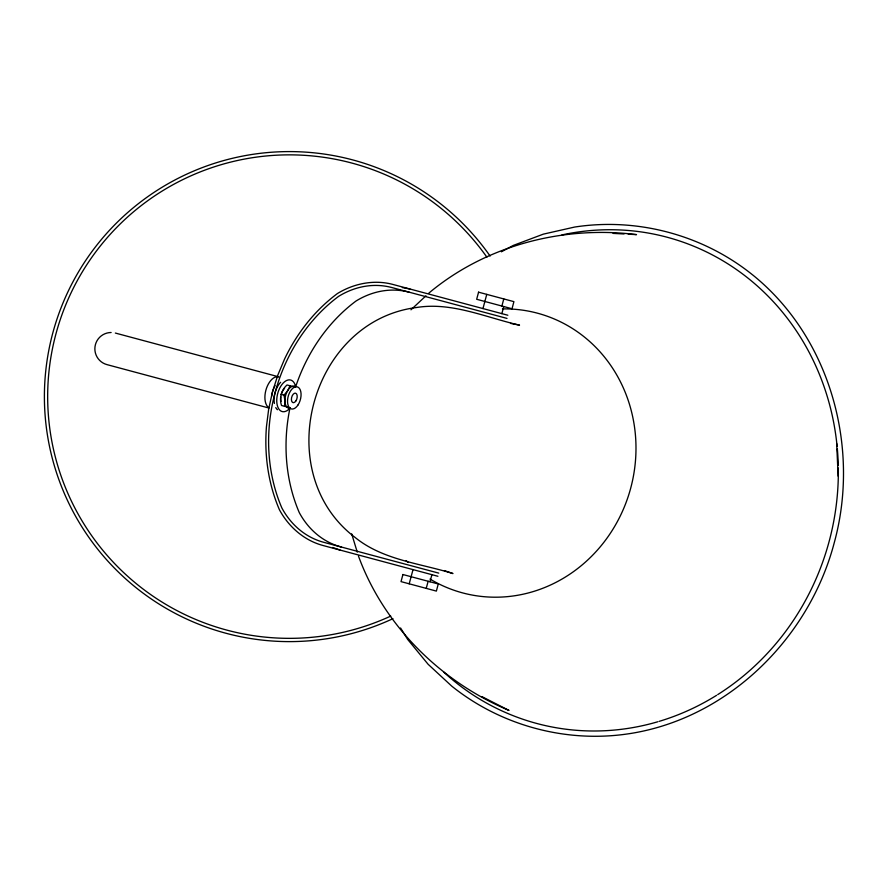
<?xml version="1.0" encoding="UTF-8"?>
<svg xmlns="http://www.w3.org/2000/svg" width="888" height="888" viewBox="0 0 888 888"><rect width="100%" height="100%" fill="white"/><g stroke="black" fill="none" stroke-linecap="round" stroke-linejoin="round"><path stroke-width="1.33" d="M293.984 386.835L287.013 384.97C281.263 390.054 279.076 398.19 281.507 405.483L288.489 407.348M284.537 406.293L284.959 400.91L284.016 395.16L287.701 390.653L290.032 385.781M402.919 574.514L401.021 581.618L436.374 591.097L438.261 583.982L402.852 574.503M409.202 583.805L413.02 569.619M482.961 308.58L486.757 294.372M426.229 588.378L428.138 581.274M501.887 306.038L503.785 298.934M430.014 581.773L431.912 574.68M501.864 313.642L503.762 306.538M410.966 309.801L425.94 295.826M428.937 293.029C486.002 245.299 563.192 225.419 636.518 234.621L628.216 234.188M501.365 251.804L513.264 245.432L543.345 234.143L574.647 227.051C637.251 217.349 702.952 234.954 752.314 274.658L752.513 274.792C830.347 337.44 860.383 447.419 834.287 542.601C809.301 638.084 728.293 718.303 629.559 733.643L629.326 733.666C566.722 743.367 501.021 725.762 451.659 686.058L428.094 664.257L407.692 639.449L400.566 627.983M613.02 233.389L624.075 233.966M402.32 287.557L410.001 289.033M510.533 323.387L519.536 325.141C485.625 317.482 451.67 301.62 416.139 307.57L415.207 307.67C310.312 322.277 270.352 471.428 353.879 536.519L354.645 537.074C382.439 559.995 419.78 563.236 452.98 573.559L444.311 570.573M507.847 315.24L392.585 284.36C373.892 279.431 353.69 283.55 337.385 293.573A162.715 135.686 -75 0 0 284.537 359.107L277.755 375.28L272.394 392.23L268.653 409.246L266.456 426.64A162.715 135.686 -75 0 0 279.454 509.812C288.545 526.662 303.985 540.315 322.644 545.399L437.906 576.279M507.004 318.404L391.897 287.557A89.211 74.392 -75 0 0 338.606 296.359A159.263 132.812 -75 0 0 281.885 508.014A89.211 74.392 -75 0 0 323.643 542.279L438.75 573.126M115.351 333.056L278.799 376.845A16.339 9.013 -75 0 0 266.489 388.256A16.339 9.013 -75 0 0 268.232 407.259M280.997 394.35L284.016 395.16M269.009 408.047L106.893 364.602A16.339 16.328 -75 0 1 111.122 332.501M332.667 547.496L340.06 550.061M481.895 696.603L509.013 710.433C440.914 681.74 384.016 625.929 358.463 556.066M351.681 533.855L357.265 552.147M836.663 443.478L838.15 476.168M502.419 308.902A144.777 135.287 -75 0 1 630.724 488.056A144.777 135.287 -75 0 1 430.025 579.054M408.136 562.504A144.777 135.287 -75 0 1 406.127 560.594M561.915 234.932A251.704 235.22 -75 0 1 837.095 446.264M837.351 448.973A251.704 235.22 -75 0 1 838.261 465.312M838.316 468.043A251.704 235.22 -75 0 1 717.704 694.616M716.572 695.326A251.704 235.22 -75 0 1 659.174 721.356M657.864 721.744A251.704 235.22 -75 0 1 443.567 671.95M277.445 409.734A16.339 9.013 -75 0 1 275.768 407.592M274.392 403.452A16.339 9.013 -75 0 1 280.608 382.284M289.577 408.602A16.339 9.013 -75 0 1 277.267 405.305A16.339 9.013 -75 0 1 283.239 382.994A16.339 9.013 -75 0 1 295.56 386.291M290.021 407.759A159.263 132.812 -75 0 0 299.312 512.676A89.211 74.392 -75 0 0 341.059 546.953M295.515 387.246A159.263 132.812 -75 0 1 356.021 301.021A89.211 74.392 -75 0 1 409.313 292.219M290.387 408.302A11.433 6.316 -75 0 1 285.248 397.036A11.433 6.316 -75 0 1 294.627 386.169M271.639 396.215A16.339 9.013 -75 0 1 275.047 385.603M281.063 401.365A9.557 5.273 -75 0 1 280.852 396.869M281.318 394.439A9.557 5.273 -75 0 1 284.56 388.311M392.951 618.659A245.01 245.01 0 0 1 73.748 512.887A245.01 245.01 0 0 1 160.784 188.067A245.01 245.01 0 0 1 490.109 256.066M390.742 616.083A241.747 241.747 0 0 1 76.479 511.066A241.747 241.747 0 0 1 162.238 191.009A241.747 241.747 0 0 1 486.901 257.187M478.577 292.174L476.667 299.278L512.032 308.758L513.908 301.643L478.499 292.163M298.102 404.85A11.433 6.316 -75 0 0 297.258 386.868A11.433 6.316 -75 0 0 287.546 402.02A11.433 6.316 -75 0 0 298.102 404.85M295.937 400.888A4.895 2.708 -75 0 0 295.571 393.184A4.895 2.708 -75 0 0 291.408 399.678A4.895 2.708 -75 0 0 295.937 400.888"/></g></svg>
